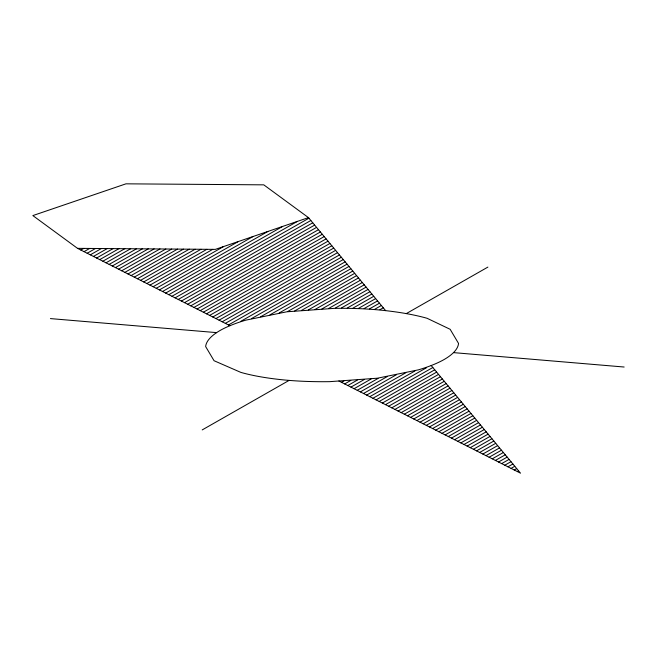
<?xml version="1.0" encoding="UTF-8"?>
<svg xmlns="http://www.w3.org/2000/svg" width="657" height="657" viewBox="0 0 657 657"><rect width="100%" height="100%" fill="white"/><g stroke="black" fill="none" stroke-linecap="round" stroke-linejoin="round"><path stroke-width="0.99" d="M80.893 250.054L83.792 248.403M84.03 251.647L89.656 248.445M87.167 253.241L95.511 248.486M90.313 254.834L101.375 248.535M93.45 256.427L107.239 248.576M96.587 258.029L113.094 248.617M99.733 259.622L118.958 248.658M102.87 261.215L124.814 248.707M106.015 262.808L130.677 248.748M109.152 264.401L136.541 248.789M112.29 265.995L142.397 248.831M115.435 267.588L148.26 248.88M118.572 269.181L154.124 248.921M121.709 270.774L159.98 248.962M124.855 272.368L165.843 249.011M127.992 273.961L171.699 249.052M131.129 275.554L177.562 249.093M134.274 277.147L183.426 249.134M137.412 278.74L189.282 249.184M140.557 280.334L195.145 249.225M143.694 281.927L201.001 249.266M146.831 283.52L206.865 249.315M149.977 285.122L212.728 249.356M153.114 286.715L223.52 246.589M156.251 288.308L238.302 241.546M159.396 289.901L253.076 236.504M162.534 291.494L267.859 231.469M165.671 293.088L282.633 226.427M168.816 294.681L297.416 221.384M171.953 296.274L308.946 218.198M175.099 297.867L310.851 220.497M178.236 299.461L312.757 222.797M181.373 301.054L314.662 225.088M184.518 302.647L316.567 227.388M187.656 304.24L318.473 229.687M190.793 305.834L320.378 231.987M193.938 307.427L322.283 234.278M197.075 309.02L324.188 236.577M200.221 310.613L326.094 238.877M203.358 312.215L328.007 241.168M206.495 313.808L329.913 243.468M209.64 315.401L331.818 245.767M212.778 316.994L333.723 248.067M215.915 318.588L335.628 250.358M219.06 320.181L337.534 252.658M222.197 321.774L339.439 254.957M225.335 323.367L341.344 257.248M228.48 324.96L343.25 259.548M241.004 321.207L345.155 261.847M251.401 318.661L347.06 264.139M260.64 316.781L348.974 266.438M269.887 314.892L350.879 268.738M279.126 313.011L352.784 271.037M287.856 311.418L354.69 273.328M294.656 310.925L356.595 275.628M301.456 310.433L358.5 277.927M308.256 309.948L360.406 280.219M315.056 309.455L362.311 282.518M321.856 308.962L364.216 284.818M328.656 308.47L366.121 287.109M335.357 308.034L368.027 289.409M341.361 307.993L369.932 291.708M347.233 308.026L371.846 294.007M352.981 308.133L373.751 296.299M358.607 308.314L375.656 298.598M364.109 308.56L377.561 300.898M369.497 308.872L379.467 303.189M374.761 309.258L381.372 305.489M379.918 309.702L383.277 307.788M202.216 429.908L289.105 380.395M406.289 313.603L487.888 267.095M341.525 382.333L343.989 380.929M344.662 383.926L350.789 380.436M347.808 385.519L357.589 379.943M350.945 387.113L364.389 379.45M354.082 388.706L371.189 378.958M357.227 390.299L378.071 378.424M360.365 391.892L387.31 376.535M363.51 393.486L396.549 374.654M366.647 395.087L405.796 372.774M369.784 396.68L415.035 370.893M372.93 398.273L426.631 367.665M376.067 399.867L432.832 367.509M379.204 401.46L434.737 369.809M382.349 403.053L436.65 372.108M385.487 404.646L438.556 374.4M388.624 406.24L440.461 376.699M391.769 407.833L442.366 378.999M394.906 409.426L444.272 381.29M398.052 411.019L446.177 383.589M401.189 412.612L448.082 385.889M404.326 414.206L449.988 388.188M407.471 415.799L451.893 390.48M410.609 417.392L453.798 392.779M413.746 418.985L455.703 395.079M416.891 420.579L457.617 397.37M420.028 422.18L459.522 399.67M423.165 423.773L461.428 401.969M426.311 425.366L463.333 404.26M429.448 426.96L465.238 406.56M432.593 428.553L467.143 408.859M435.731 430.146L469.049 411.159M438.868 431.739L470.954 413.45M442.013 433.333L472.859 415.75M445.15 434.926L474.765 418.049M448.288 436.519L476.67 420.34M451.433 438.112L478.583 422.64M454.57 439.705L480.489 424.939M457.715 441.299L482.394 427.239M460.853 442.892L484.299 429.53M463.99 444.485L486.205 431.83M467.135 446.078L488.11 434.129M470.272 447.672L490.015 436.42M473.41 449.273L491.921 438.72M476.555 450.866L493.826 441.019M479.692 452.459L495.731 443.311M482.829 454.053L497.636 445.61M485.975 455.646L499.542 447.91M489.112 457.239L501.455 450.209M492.257 458.832L503.361 452.501M495.394 460.426L505.266 454.8M498.532 462.019L507.171 457.1M501.677 463.612L509.076 459.391M504.814 465.205L510.982 461.69M507.951 466.798L512.887 463.99M511.097 468.392L514.792 466.281M514.234 469.985L516.698 468.581M517.371 471.578L518.603 470.88M308.462 217.623L215.34 249.373L77.534 248.354L32.85 215.586L125.972 183.829L263.777 184.847L308.462 217.623L385.651 310.646M50.433 318.596L216.621 332.623A127.179 33.129 -2.8 0 1 245.8 320.156L286.813 311.796L334.528 308.347A127.179 33.129 -2.8 0 1 383.548 310.416A156.514 40.775 -2.8 0 1 427.099 318.292L450.144 329.297L458.529 343.422A143.004 37.252 -2.8 0 1 447.589 357.375A127.179 33.129 -2.8 0 1 418.394 369.85L377.373 378.21L329.666 381.66A127.179 33.129 -2.8 0 1 280.638 379.598A143.004 37.252 -2.8 0 1 240.856 372.396L214.051 360.718L205.657 346.584A143.004 37.252 -2.8 0 1 216.605 332.631M453.494 352.62L624.15 367.025M77.534 248.354L229.95 325.708M338.889 380.994L520.508 473.171L431.189 365.53"/></g></svg>
